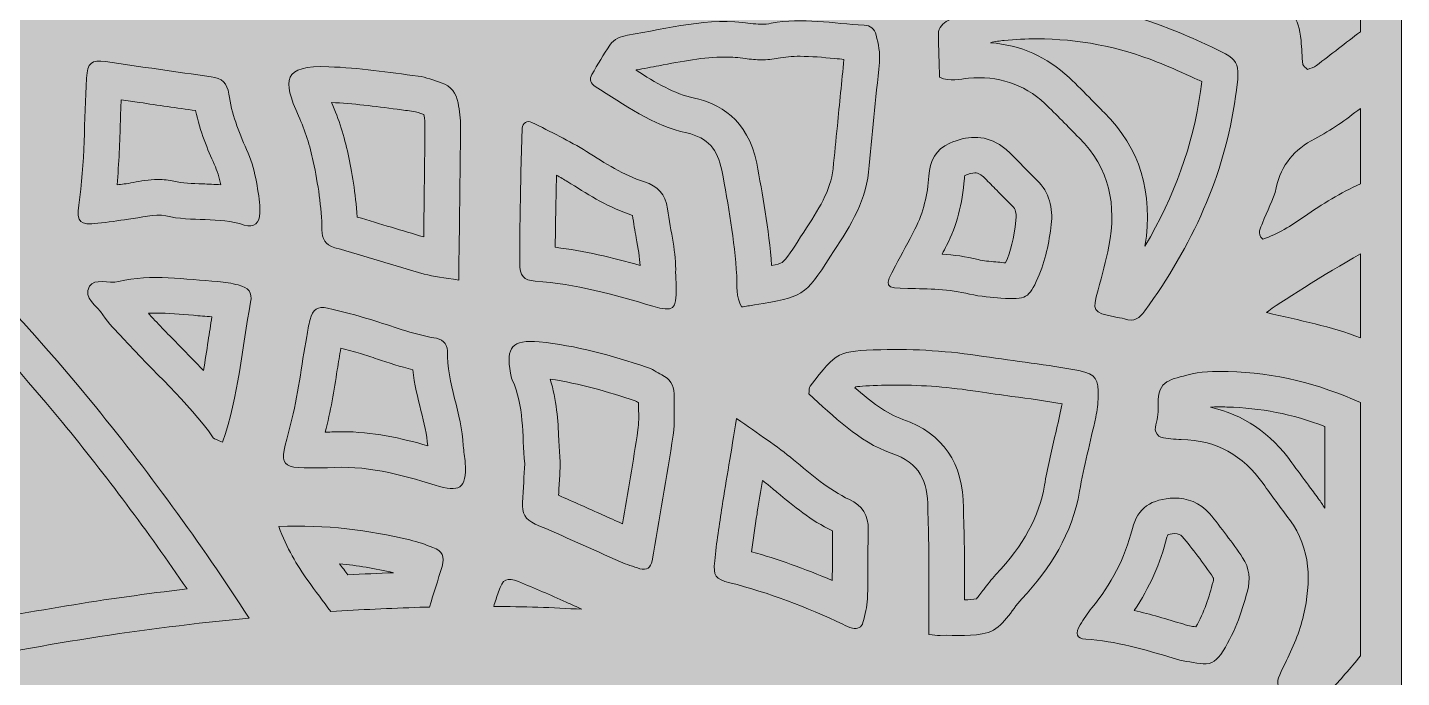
# Model space of a CAD drawing. Extents: x 140 to 2861, y -2860 to -140.
# Drawn here: x 2243 to 2861, y -964 to -671 of the extents above; entities that cross this region are included whole.
import ezdxf

# ---------------------------------------------------------------- set-up
doc = ezdxf.new("R2010")
doc.units = 0
doc.header["$MEASUREMENT"] = 0
doc.layers.add('Layer 1', color=7, linetype='Continuous')

# ---------------------------------------------------------------- blocks, each defined once
blk = doc.blocks.new('block 3')
at = {"layer": 'Layer 1', "lineweight": 0}
blk.add_lwpolyline([(140.32, -139.6), (140.32, -2859.85), (2860.58, -2859.85), (2860.58, -139.6), (140.32, -139.6)], dxfattribs=at)
for points, knots in [([(2726.83, -709.41), (2724.95, -707.56), (2723.11, -705.67), (2721.26, -703.78), (2718.01, -700.47), (2714.66, -697.04), (2711.09, -693.71), (2701.08, -684.34), (2689.2, -679.06), (2675.71, -677.98), (2677.77, -677.49), (2679.83, -677.15), (2681.88, -676.95), (2686.79, -676.49), (2691.73, -676.26), (2696.54, -676.26), (2715.14, -676.26), (2733.37, -679.78), (2750.72, -686.72), (2755.23, -688.52), (2760.15, -690.63), (2765.8, -693.2), (2767.46, -693.95), (2769.22, -694.75), (2770.71, -695.46), (2770.52, -696.93), (2770.29, -698.58), (2770.1, -699.99), (2766.73, -723.99), (2758.54, -746.9), (2745.2, -769.51), (2749.06, -745.5), (2742.88, -725.29), (2726.83, -709.41)], [0, 0, 0, 0, 1, 1, 1, 2, 2, 2, 3, 3, 3, 4, 4, 4, 5, 5, 5, 6, 6, 6, 7, 7, 7, 8, 8, 8, 9, 9, 9, 10, 10, 10, 11, 11, 11, 11]), ([(2572.62, -685.68), (2575.24, -685.68), (2577.78, -685.44), (2580.17, -684.97), (2583.12, -684.39), (2586.35, -684.11), (2590.05, -684.11), (2595.03, -684.11), (2600.22, -684.6), (2605.72, -685.13), (2607.06, -685.26), (2608.43, -685.39), (2609.81, -685.52), (2608.78, -695.48), (2607.79, -705.59), (2606.83, -715.36), (2606.2, -721.8), (2605.56, -728.23), (2604.92, -734.66), (2603.94, -744.41), (2598.28, -753.12), (2591.73, -763.2), (2591.73, -763.2), (2590.31, -765.38), (2590.31, -765.38), (2587.29, -770.06), (2583.52, -775.89), (2582, -776.87), (2581.31, -777.32), (2579.6, -777.78), (2577.26, -778.27), (2575.99, -761.63), (2573.17, -745.75), (2570.54, -732.25), (2566.63, -712.16), (2553.13, -705.23), (2542.51, -702.95), (2533.56, -701.04), (2525.1, -695.97), (2516.27, -690.38), (2516.3, -690.34), (2516.33, -690.29), (2516.36, -690.25), (2519.82, -689.64), (2523.26, -688.98), (2526.59, -688.34), (2536.94, -686.34), (2546.72, -684.45), (2556.22, -684.45), (2559.46, -684.45), (2562.47, -684.67), (2565.4, -685.12), (2567.86, -685.49), (2570.28, -685.68), (2572.62, -685.68)], [0, 0, 0, 0, 1, 1, 1, 2, 2, 2, 3, 3, 3, 4, 4, 4, 5, 5, 5, 6, 6, 6, 7, 7, 7, 8, 8, 8, 9, 9, 9, 10, 10, 10, 11, 11, 11, 12, 12, 12, 13, 13, 13, 14, 14, 14, 15, 15, 15, 16, 16, 16, 17, 17, 17, 18, 18, 18, 18]), ([(2321.33, -741.5), (2316.63, -741.34), (2312.18, -741.18), (2308.42, -740.32), (2306.17, -739.8), (2303.78, -739.54), (2301.3, -739.54), (2297.15, -739.54), (2293.43, -740.24), (2290.14, -740.86), (2288.65, -741.14), (2287.25, -741.41), (2286.11, -741.54), (2285.01, -741.67), (2283.92, -741.81), (2282.85, -741.95), (2283.75, -732.17), (2284.06, -722.52), (2284.36, -713.09), (2284.46, -709.99), (2284.56, -706.83), (2284.68, -703.68), (2287.46, -704.08), (2290.23, -704.48), (2293.01, -704.89), (2301.25, -706.09), (2309.73, -707.32), (2318.21, -708.49), (2320.22, -718), (2323.67, -726.28), (2326.6, -732.67), (2327.9, -735.52), (2328.81, -738.68), (2329.49, -741.9), (2326.66, -741.68), (2323.94, -741.59), (2321.33, -741.5)], [0, 0, 0, 0, 1, 1, 1, 2, 2, 2, 3, 3, 3, 4, 4, 4, 5, 5, 5, 6, 6, 6, 7, 7, 7, 8, 8, 8, 9, 9, 9, 10, 10, 10, 11, 11, 11, 12, 12, 12, 12]), ([(2420.77, -765.34), (2415.92, -763.93), (2411.02, -762.45), (2406.25, -761.01), (2401.2, -759.49), (2396.02, -757.93), (2390.81, -756.42), (2390.21, -745.73), (2388.39, -735.88), (2386.78, -728.2), (2385.09, -720.13), (2382.64, -712.49), (2379.29, -704.88), (2389, -705.33), (2398.68, -706.6), (2408.9, -707.94), (2411.36, -708.27), (2413.81, -708.59), (2416.27, -708.9), (2417.25, -709.02), (2419.06, -709.66), (2420.81, -710.27), (2420.83, -710.27), (2420.86, -710.28), (2420.88, -710.29), (2421.2, -712.49), (2421.34, -714.24), (2421.33, -715.79), (2421.21, -732.01), (2421, -748.22), (2420.77, -765.34)], [0, 0, 0, 0, 1, 1, 1, 2, 2, 2, 3, 3, 3, 4, 4, 4, 5, 5, 5, 6, 6, 6, 7, 7, 7, 8, 8, 8, 9, 9, 9, 10, 10, 10, 10]), ([(2206.37, -941.37), (2199.27, -932.03), (2192.06, -922.91), (2184.86, -914.14), (2163.57, -888.21), (2140.41, -863.31), (2115.88, -839.99), (2119.67, -834.89), (2123.46, -829.8), (2127.26, -824.71), (2139.72, -808), (2138.83, -789.97), (2136.66, -776.16), (2133.53, -755.91), (2129.14, -736.25), (2123.95, -716.17), (2173.26, -755.67), (2218.33, -800.16), (2258.33, -848.87), (2277.94, -872.76), (2296.71, -897.83), (2314.32, -923.67), (2278.04, -927.93), (2241.87, -933.86), (2206.37, -941.37)], [0, 0, 0, 0, 1, 1, 1, 2, 2, 2, 3, 3, 3, 4, 4, 4, 5, 5, 5, 6, 6, 6, 7, 7, 7, 8, 8, 8, 8]), ([(2479.96, -770.02), (2479.99, -763.17), (2480.12, -756.26), (2480.26, -749.52), (2480.26, -749.52), (2480.45, -739.41), (2480.49, -737.53), (2482.21, -738.5), (2483.9, -739.5), (2485.55, -740.53), (2485.55, -740.53), (2487.02, -741.45), (2487.02, -741.45), (2495.4, -746.73), (2504.06, -752.18), (2514.7, -755.65), (2515.17, -759.19), (2515.78, -762.55), (2516.37, -765.81), (2517.19, -770.39), (2517.97, -774.77), (2518.1, -778.16), (2505.61, -774.64), (2493.08, -771.6), (2479.96, -770.02)], [0, 0, 0, 0, 1, 1, 1, 2, 2, 2, 3, 3, 3, 4, 4, 4, 5, 5, 5, 6, 6, 6, 7, 7, 7, 8, 8, 8, 8]), ([(2687.14, -757.89), (2686.19, -766.03), (2684.76, -771.94), (2682.53, -777), (2682.27, -776.99), (2682.01, -776.97), (2681.76, -776.96), (2680.55, -776.82), (2679.31, -776.71), (2678.11, -776.6), (2675.34, -776.36), (2672.47, -776.11), (2670.15, -775.53), (2664.58, -774.14), (2659.19, -773.45), (2653.93, -773.08), (2654.62, -771.79), (2655.31, -770.48), (2655.98, -769.17), (2660.51, -760.36), (2663.12, -750.53), (2663.96, -739.13), (2664.01, -738.5), (2664.08, -738.05), (2664.14, -737.73), (2665.93, -736.97), (2667.49, -736.56), (2668.67, -736.56), (2669.32, -736.56), (2670.14, -736.66), (2671.35, -737.4), (2671.54, -737.51), (2672.08, -737.9), (2673.28, -739.07), (2675.01, -740.78), (2676.71, -742.52), (2678.52, -744.38), (2680.73, -746.64), (2683.02, -748.99), (2685.42, -751.31), (2686.2, -752.07), (2687.66, -753.48), (2687.14, -757.89)], [0, 0, 0, 0, 1, 1, 1, 2, 2, 2, 3, 3, 3, 4, 4, 4, 5, 5, 5, 6, 6, 6, 7, 7, 7, 8, 8, 8, 9, 9, 9, 10, 10, 10, 11, 11, 11, 12, 12, 12, 13, 13, 13, 14, 14, 14, 14]), ([(2325.52, -801.29), (2324.93, -804.93), (2324.38, -808.54), (2323.84, -812.1), (2323.16, -816.63), (2322.49, -821.08), (2321.74, -825.47), (2318.17, -821.67), (2314.56, -818), (2310.99, -814.37), (2306.24, -809.54), (2301.75, -804.98), (2297.44, -800.23), (2297.27, -800.04), (2297.1, -799.85), (2296.93, -799.67), (2298.06, -799.62), (2299.22, -799.59), (2300.42, -799.59), (2305.79, -799.59), (2311.34, -800.08), (2317.22, -800.6), (2319.92, -800.84), (2322.7, -801.08), (2325.52, -801.29)], [0, 0, 0, 0, 1, 1, 1, 2, 2, 2, 3, 3, 3, 4, 4, 4, 5, 5, 5, 6, 6, 6, 7, 7, 7, 8, 8, 8, 8]), ([(2381.89, -825.16), (2382.43, -821.78), (2382.94, -818.54), (2383.49, -815.33), (2386.51, -816.13), (2389.47, -816.97), (2392.36, -817.85), (2394.84, -818.61), (2397.32, -819.43), (2399.95, -820.3), (2405.05, -822), (2410.28, -823.73), (2415.84, -825.08), (2416.58, -831.67), (2418.11, -837.79), (2419.51, -843.4), (2420.92, -849.01), (2422.25, -854.34), (2422.58, -859.27), (2410.77, -855.9), (2397.63, -852.95), (2383.99, -852.95), (2381.55, -852.95), (2379.12, -853.04), (2376.74, -853.23), (2376.74, -853.23), (2376.52, -853.23), (2376.52, -853.23), (2378.94, -843.78), (2380.44, -834.31), (2381.89, -825.16)], [0, 0, 0, 0, 1, 1, 1, 2, 2, 2, 3, 3, 3, 4, 4, 4, 5, 5, 5, 6, 6, 6, 7, 7, 7, 8, 8, 8, 9, 9, 9, 10, 10, 10, 10]), ([(2515.87, -839.05), (2516.17, -839.18), (2516.83, -839.55), (2517.4, -839.88), (2517.41, -840.64), (2517.42, -841.39), (2517.44, -842.14), (2517.5, -845.84), (2517.57, -849.33), (2517.14, -852.17), (2515.03, -866.2), (2512.55, -880.49), (2510.14, -894.35), (2507.15, -893.01), (2504.16, -891.67), (2501.17, -890.33), (2494.72, -887.43), (2488.1, -884.46), (2481.43, -881.57), (2481.61, -878.57), (2481.78, -875.64), (2481.94, -872.96), (2482.03, -871.36), (2482.11, -869.83), (2482.2, -868.41), (2482.25, -867.6), (2482.23, -866.79), (2482.16, -865.98), (2481.87, -862.84), (2481.71, -859.71), (2481.55, -856.39), (2481.13, -847.98), (2480.67, -838.66), (2477.61, -829.28), (2490.82, -831.2), (2503.75, -835.07), (2515.87, -839.05)], [0, 0, 0, 0, 1, 1, 1, 2, 2, 2, 3, 3, 3, 4, 4, 4, 5, 5, 5, 6, 6, 6, 7, 7, 7, 8, 8, 8, 9, 9, 9, 10, 10, 10, 11, 11, 11, 12, 12, 12, 12]), ([(2707.4, -843.07), (2706.56, -847), (2705.65, -850.89), (2704.69, -855), (2703.03, -862.11), (2701.31, -869.47), (2700.01, -877.01), (2697.58, -891.14), (2690.62, -903.91), (2678.13, -917.2), (2675.99, -919.47), (2674.25, -921.82), (2672.71, -923.88), (2671.7, -925.26), (2670.21, -927.26), (2669.36, -928.06), (2667.88, -928.41), (2665.94, -928.53), (2664.01, -928.57), (2664.01, -920.78), (2664.01, -913.31), (2663.97, -905.79), (2663.95, -902.56), (2663.85, -899.38), (2663.76, -896.31), (2663.66, -893.16), (2663.56, -890.18), (2663.55, -887.23), (2663.49, -867.05), (2654.33, -853.67), (2636.32, -847.45), (2628.65, -844.81), (2621.76, -839.37), (2614.75, -833.17), (2614.89, -833.04), (2615.01, -832.93), (2615.13, -832.84), (2616.68, -832.41), (2621.75, -832.25), (2626.66, -832.09), (2626.66, -832.09), (2626.88, -832.08), (2626.88, -832.08), (2629.1, -832.02), (2631.35, -831.98), (2633.59, -831.98), (2645.34, -831.98), (2657.31, -832.93), (2670.19, -834.89), (2675.29, -835.66), (2680.42, -836.37), (2685.38, -837.05), (2693.14, -838.11), (2700.54, -839.12), (2707.88, -840.39), (2707.76, -841.23), (2707.6, -842.13), (2707.4, -843.07)], [0, 0, 0, 0, 1, 1, 1, 2, 2, 2, 3, 3, 3, 4, 4, 4, 5, 5, 5, 6, 6, 6, 7, 7, 7, 8, 8, 8, 9, 9, 9, 10, 10, 10, 11, 11, 11, 12, 12, 12, 13, 13, 13, 14, 14, 14, 15, 15, 15, 16, 16, 16, 17, 17, 17, 18, 18, 18, 19, 19, 19, 19]), ([(2826.08, -887.38), (2825.18, -885.9), (2824.2, -884.45), (2823.15, -883.03), (2821.68, -881.02), (2820.19, -879.01), (2818.7, -877.01), (2816.24, -873.7), (2813.7, -870.27), (2811.28, -866.91), (2801.76, -853.65), (2789.24, -845.17), (2774.61, -841.93), (2775.84, -841.85), (2777.15, -841.81), (2778.57, -841.81), (2779.61, -841.81), (2780.73, -841.83), (2781.97, -841.87), (2782.05, -841.87), (2782.12, -841.88), (2782.2, -841.88), (2797.02, -842.2), (2811.46, -845.05), (2826.08, -850.56), (2826.08, -850.56), (2826.08, -887.38), (2826.08, -887.38)], [0, 0, 0, 0, 1, 1, 1, 2, 2, 2, 3, 3, 3, 4, 4, 4, 5, 5, 5, 6, 6, 6, 7, 7, 7, 8, 8, 8, 9, 9, 9, 9]), ([(2604.58, -911.7), (2604.58, -914.5), (2604.57, -917.21), (2604.55, -919.89), (2592.02, -914.51), (2580.01, -910.22), (2568.21, -906.92), (2568.9, -901.35), (2569.78, -895.72), (2570.7, -889.85), (2570.7, -889.85), (2570.83, -889.03), (2570.83, -889.03), (2571.57, -884.35), (2572.32, -879.72), (2573.12, -874.87), (2574.44, -875.88), (2575.71, -876.88), (2576.95, -877.91), (2577.86, -878.66), (2578.77, -879.42), (2579.68, -880.18), (2587.13, -886.39), (2594.82, -892.82), (2604.71, -897.59), (2604.61, -902.35), (2604.59, -907.1), (2604.58, -911.7)], [0, 0, 0, 0, 1, 1, 1, 2, 2, 2, 3, 3, 3, 4, 4, 4, 5, 5, 5, 6, 6, 6, 7, 7, 7, 8, 8, 8, 9, 9, 9, 9]), ([(2761.92, -900.02), (2766.63, -905.68), (2771.21, -911.78), (2775.92, -918.65), (2776, -918.82), (2776.08, -919.52), (2775.81, -920.5), (2774.06, -927.03), (2771.8, -934.37), (2768.13, -940.76), (2766.08, -940.42), (2764.17, -940.06), (2762.6, -939.58), (2754.96, -937.22), (2747.67, -935.04), (2740.34, -933.38), (2747.25, -923.09), (2752.09, -912.23), (2755.06, -900.44), (2755.2, -899.87), (2755.34, -899.5), (2755.43, -899.29), (2755.85, -899.14), (2756.82, -898.88), (2758.64, -898.79), (2760.18, -898.85), (2761.28, -899.26), (2761.92, -900.02)], [0, 0, 0, 0, 1, 1, 1, 2, 2, 2, 3, 3, 3, 4, 4, 4, 5, 5, 5, 6, 6, 6, 7, 7, 7, 8, 8, 8, 9, 9, 9, 9]), ([(2407.24, -916.36), (2400.4, -916.64), (2393.52, -916.98), (2386.65, -917.37), (2385.38, -915.66), (2384.17, -914.01), (2382.97, -912.36), (2390.82, -913.16), (2398.81, -914.48), (2407.24, -916.36)], [0, 0, 0, 0, 1, 1, 1, 2, 2, 2, 3, 3, 3, 3])]:
    blk.add_open_spline(points, degree=3, knots=knots, dxfattribs=at)
blk = doc.blocks.new('block 5')
at = {"layer": 'Layer 1', "lineweight": 0}
blk.add_lwpolyline([(140.32, -139.6), (140.32, -2859.85), (2860.58, -2859.85), (2860.58, -139.6), (140.32, -139.6)], dxfattribs=at)
for points, knots in [([(2842.08, -673.07), (2835.48, -678.12), (2828.93, -683.23), (2822.3, -688.23), (2821.14, -689.11), (2819.6, -689.47), (2818.34, -690.02), (2817.42, -689.1), (2816.26, -688.48), (2816.17, -687.74), (2815.76, -684.17), (2815.75, -680.56), (2815.39, -676.97), (2814.34, -666.37), (2811.13, -662.21), (2800.89, -659.76), (2795.32, -658.43), (2789.94, -656.84), (2784.87, -654.25), (2782.62, -653.1), (2782.24, -650.98), (2783.82, -649.22), (2786.57, -646.16), (2789.34, -642.94), (2792.7, -640.65), (2803.81, -633.05), (2813.7, -624.12), (2823.02, -614.47), (2825.14, -612.26), (2827.63, -610.32), (2830.23, -608.71), (2831.3, -608.05), (2833.64, -607.94), (2834.48, -608.66), (2837.11, -610.9), (2839.65, -613.21), (2842.08, -615.61), (2842.08, -615.61), (2842.08, -673.07), (2842.08, -673.07)], [0, 0, 0, 0, 1, 1, 1, 2, 2, 2, 3, 3, 3, 4, 4, 4, 5, 5, 5, 6, 6, 6, 7, 7, 7, 8, 8, 8, 9, 9, 9, 10, 10, 10, 11, 11, 11, 12, 12, 12, 13, 13, 13, 13]), ([(2736.05, -802.22), (2734.61, -801.7), (2732.99, -801.67), (2731.47, -801.35), (2721.66, -799.25), (2721.44, -798.75), (2724.11, -789.14), (2725.9, -782.65), (2727.68, -776.12), (2728.95, -769.51), (2732.5, -751.13), (2729.41, -734.47), (2715.58, -720.79), (2710.41, -715.68), (2705.46, -710.35), (2700.16, -705.39), (2690.51, -696.36), (2678.92, -692.87), (2665.84, -693.96), (2661.79, -694.3), (2657.73, -695.76), (2652.8, -693.57), (2652.63, -687.31), (2652.37, -680.67), (2652.31, -674.02), (2652.28, -671.1), (2654.34, -669.19), (2656.66, -668.04), (2664.14, -664.35), (2671.96, -661.82), (2680.38, -661.03), (2706.7, -658.54), (2732.12, -662.05), (2756.66, -671.86), (2761.96, -673.98), (2767.19, -676.26), (2772.38, -678.61), (2788.11, -685.75), (2788.24, -685.8), (2785.94, -702.21), (2780.93, -737.94), (2766.26, -769.61), (2745.19, -798.58), (2742.8, -801.86), (2740.25, -803.74), (2736.05, -802.22)], [0, 0, 0, 0, 1, 1, 1, 2, 2, 2, 3, 3, 3, 4, 4, 4, 5, 5, 5, 6, 6, 6, 7, 7, 7, 8, 8, 8, 9, 9, 9, 10, 10, 10, 11, 11, 11, 12, 12, 12, 13, 13, 13, 14, 14, 14, 15, 15, 15, 15]), ([(2567.8, -669.3), (2570.83, -669.76), (2574.09, -669.86), (2577.07, -669.27), (2591.09, -666.51), (2604.93, -669.42), (2618.84, -670.15), (2621.66, -670.3), (2623.61, -671.54), (2624.3, -674.57), (2625.21, -678.62), (2626.19, -682.59), (2625.76, -686.83), (2624.05, -703.3), (2622.49, -719.78), (2620.84, -736.26), (2619.39, -750.76), (2611.29, -762.42), (2603.75, -774.07), (2591.91, -792.37), (2591.57, -792.15), (2569.61, -795.9), (2567.62, -796.24), (2565.64, -796.55), (2563.72, -796.86), (2561.17, -792.14), (2561.83, -787.4), (2561.55, -782.87), (2560.54, -766.83), (2557.9, -751.06), (2554.84, -735.31), (2553.06, -726.18), (2548.71, -720.65), (2539.15, -718.6), (2523.67, -715.28), (2511.07, -705.75), (2497.85, -697.7), (2496.12, -696.64), (2495.14, -694.4), (2496.4, -692.25), (2499.01, -687.8), (2501.71, -683.38), (2504.53, -679.06), (2506.36, -676.26), (2509.43, -675.2), (2512.49, -674.68), (2530.79, -671.56), (2548.89, -666.42), (2567.8, -669.3)], [0, 0, 0, 0, 1, 1, 1, 2, 2, 2, 3, 3, 3, 4, 4, 4, 5, 5, 5, 6, 6, 6, 7, 7, 7, 8, 8, 8, 9, 9, 9, 10, 10, 10, 11, 11, 11, 12, 12, 12, 13, 13, 13, 14, 14, 14, 15, 15, 15, 16, 16, 16, 16]), ([(2270.69, -838.72), (2296.39, -870.02), (2320.27, -902.79), (2342.24, -936.79), (2294.24, -941.36), (2246.73, -948.8), (2199.73, -959.17), (2190.93, -947.33), (2181.85, -935.69), (2172.49, -924.29), (2148.49, -895.05), (2122.39, -867.51), (2094.5, -841.91), (2101.15, -832.99), (2107.78, -824.06), (2114.43, -815.15), (2122.77, -803.97), (2122.88, -791.59), (2120.85, -778.61), (2115.38, -743.28), (2105.74, -709), (2095.88, -674.77), (2159.8, -720.78), (2218.69, -775.39), (2270.69, -838.72)], [0, 0, 0, 0, 1, 1, 1, 2, 2, 2, 3, 3, 3, 4, 4, 4, 5, 5, 5, 6, 6, 6, 7, 7, 7, 8, 8, 8, 8]), ([(2347.14, -754.57), (2347, -759), (2344.5, -761.46), (2340.09, -760.01), (2328.59, -756.23), (2316.49, -758.6), (2304.82, -755.91), (2299.6, -754.7), (2293.61, -756.77), (2287.98, -757.43), (2283.37, -757.97), (2278.78, -758.74), (2274.16, -759.23), (2266.14, -760.06), (2264.55, -758.89), (2265.69, -751.03), (2268.44, -732.06), (2268.02, -712.95), (2269.13, -693.91), (2269.53, -687.06), (2271.34, -685.61), (2277.71, -686.51), (2293.53, -688.76), (2309.33, -691.16), (2325.17, -693.29), (2330.01, -693.94), (2332.43, -696.26), (2333.13, -701.08), (2334.4, -709.82), (2337.46, -717.97), (2341.15, -726.01), (2345.03, -734.49), (2346.15, -743.79), (2347.14, -751.2), (2347.14, -753.53), (2347.15, -754.05), (2347.14, -754.57)], [0, 0, 0, 0, 1, 1, 1, 2, 2, 2, 3, 3, 3, 4, 4, 4, 5, 5, 5, 6, 6, 6, 7, 7, 7, 8, 8, 8, 9, 9, 9, 10, 10, 10, 11, 11, 11, 12, 12, 12, 12]), ([(2436.53, -784.8), (2429.95, -783.66), (2425.32, -783.27), (2420.93, -782.03), (2407.51, -778.24), (2394.22, -773.96), (2380.79, -770.2), (2376.38, -768.96), (2375.05, -766.08), (2375.01, -762.23), (2374.88, -751.82), (2373.24, -741.64), (2371.12, -731.47), (2369.63, -724.34), (2367.46, -717.65), (2364.48, -710.93), (2357.31, -694.8), (2356.96, -688.06), (2378.13, -688.82), (2391.65, -689.3), (2404.93, -691.34), (2418.28, -693.03), (2421.83, -693.48), (2425.25, -694.94), (2428.7, -696.05), (2433.09, -697.46), (2435.48, -700.76), (2436.25, -705.11), (2436.87, -708.67), (2437.35, -712.31), (2437.33, -715.91), (2437.16, -738.14), (2436.83, -760.37), (2436.53, -784.8)], [0, 0, 0, 0, 1, 1, 1, 2, 2, 2, 3, 3, 3, 4, 4, 4, 5, 5, 5, 6, 6, 6, 7, 7, 7, 8, 8, 8, 9, 9, 9, 10, 10, 10, 11, 11, 11, 11]), ([(2842.08, -741.41), (2833.23, -745.54), (2824.89, -750.53), (2816.89, -756.16), (2811.01, -760.3), (2804.86, -764.02), (2798.22, -766.4), (2795.25, -763.66), (2797.22, -761.28), (2798.02, -759.1), (2799.98, -753.78), (2803.03, -748.74), (2804.22, -743.28), (2806.48, -732.86), (2812.32, -726.04), (2821.62, -721.19), (2828.93, -717.37), (2835.61, -712.61), (2842.08, -707.54), (2842.08, -707.54), (2842.08, -741.41), (2842.08, -741.41)], [0, 0, 0, 0, 1, 1, 1, 2, 2, 2, 3, 3, 3, 4, 4, 4, 5, 5, 5, 6, 6, 6, 7, 7, 7, 7]), ([(2520.06, -740.56), (2525.86, -742.41), (2529.62, -746.12), (2530.45, -752.7), (2531.75, -762.95), (2534.62, -773), (2534.04, -781.39), (2534.24, -785.02), (2534.39, -786.56), (2534.4, -788.12), (2534.49, -798.12), (2533.17, -799.24), (2523.84, -796.48), (2506.49, -791.35), (2489.09, -786.52), (2470.91, -785.21), (2465.63, -784.83), (2464.04, -783.02), (2463.98, -776.98), (2463.87, -765.6), (2464.18, -754.22), (2464.38, -742.84), (2464.54, -734.05), (2464.71, -725.25), (2465.12, -716.47), (2465.23, -714.08), (2467.26, -712.72), (2469.47, -713.84), (2477.77, -718.03), (2486.21, -722.05), (2494.06, -726.98), (2502.4, -732.22), (2510.56, -737.54), (2520.06, -740.56)], [0, 0, 0, 0, 1, 1, 1, 2, 2, 2, 3, 3, 3, 4, 4, 4, 5, 5, 5, 6, 6, 6, 7, 7, 7, 8, 8, 8, 9, 9, 9, 10, 10, 10, 11, 11, 11, 11]), ([(2703.03, -759.76), (2702.07, -767.94), (2700.46, -776.11), (2697.02, -783.78), (2692.92, -792.92), (2691.97, -793.6), (2680.35, -792.9), (2676.53, -792.43), (2671.27, -792.29), (2666.28, -791.05), (2657.1, -788.76), (2647.8, -788.77), (2638.49, -788.53), (2628.04, -788.26), (2627.85, -788.02), (2632.97, -778.3), (2635.86, -772.8), (2638.91, -767.39), (2641.75, -761.86), (2645.6, -754.37), (2647.39, -746.22), (2648.01, -737.95), (2648.52, -731.1), (2650.98, -726.07), (2657.39, -723.22), (2664.92, -719.88), (2672.4, -719.29), (2679.7, -723.75), (2681.45, -724.82), (2683.03, -726.22), (2684.5, -727.67), (2688.56, -731.67), (2692.45, -735.85), (2696.54, -739.81), (2702.26, -745.34), (2703.9, -752.42), (2703.03, -759.76)], [0, 0, 0, 0, 1, 1, 1, 2, 2, 2, 3, 3, 3, 4, 4, 4, 5, 5, 5, 6, 6, 6, 7, 7, 7, 8, 8, 8, 9, 9, 9, 10, 10, 10, 11, 11, 11, 12, 12, 12, 12]), ([(2842.08, -810.69), (2828.94, -805.71), (2815, -802.88), (2799.79, -799.4), (2805, -795.25), (2826.2, -782.17), (2842.08, -772.91), (2842.08, -772.91), (2842.08, -810.69), (2842.08, -810.69)], [0, 0, 0, 0, 1, 1, 1, 2, 2, 2, 3, 3, 3, 3]), ([(2342.94, -794.68), (2338.92, -815.39), (2337.64, -836.67), (2330.28, -857.68), (2327.93, -856.56), (2326.67, -856.38), (2326.16, -855.66), (2314.43, -839.13), (2299.1, -825.88), (2285.59, -810.97), (2282.47, -807.54), (2278.99, -804.31), (2276.52, -800.44), (2273.92, -796.36), (2267.3, -792.82), (2270.46, -787.53), (2272.7, -783.79), (2279.13, -786.45), (2283.53, -785.4), (2298.46, -781.83), (2313.35, -784.49), (2328.25, -785.43), (2331.32, -785.63), (2334.4, -786.19), (2337.39, -786.95), (2342.05, -788.15), (2343.8, -790.24), (2342.94, -794.68)], [0, 0, 0, 0, 1, 1, 1, 2, 2, 2, 3, 3, 3, 4, 4, 4, 5, 5, 5, 6, 6, 6, 7, 7, 7, 8, 8, 8, 9, 9, 9, 9]), ([(2425.91, -876.96), (2410.21, -872.13), (2394.09, -867.8), (2377.47, -869.22), (2354.47, -869.44), (2355.66, -869.86), (2360.89, -849.76), (2364.26, -836.81), (2365.78, -823.37), (2368.15, -810.15), (2368.61, -807.61), (2369.02, -805.04), (2369.69, -802.55), (2370.92, -797.91), (2373.01, -796.38), (2377.53, -797.4), (2384.08, -798.88), (2390.6, -800.59), (2397.02, -802.55), (2406.42, -805.41), (2415.56, -809.08), (2425.32, -810.7), (2428.63, -811.24), (2431.48, -812.97), (2431.41, -816.59), (2431.15, -831.29), (2437.93, -844.75), (2438.6, -859.26), (2438.72, -861.84), (2439.3, -864.39), (2439.45, -866.97), (2440.11, -878.86), (2436.86, -880.32), (2425.91, -876.96)], [0, 0, 0, 0, 1, 1, 1, 2, 2, 2, 3, 3, 3, 4, 4, 4, 5, 5, 5, 6, 6, 6, 7, 7, 7, 8, 8, 8, 9, 9, 9, 10, 10, 10, 11, 11, 11, 11]), ([(2472.73, -812.58), (2489.31, -814.14), (2505.23, -818.71), (2520.97, -823.88), (2523.4, -824.68), (2525.57, -826.22), (2527.88, -827.39), (2531.39, -829.18), (2533.46, -831.87), (2533.39, -835.96), (2533.29, -842.16), (2533.88, -848.47), (2532.96, -854.56), (2530.11, -873.44), (2526.71, -892.24), (2523.47, -911.07), (2522.95, -914.1), (2521.11, -915.55), (2517.99, -914.56), (2515.04, -913.62), (2512.06, -912.69), (2509.23, -911.45), (2496.46, -905.83), (2483.81, -899.95), (2470.97, -894.5), (2466.36, -892.54), (2464.87, -889.43), (2465.18, -884.82), (2465.6, -878.63), (2465.93, -872.43), (2466.23, -867.46), (2464.97, -853.93), (2466.03, -841.31), (2460.6, -829.65), (2460.17, -828.73), (2460.06, -827.65), (2459.87, -826.64), (2457.63, -814.77), (2460.56, -811.43), (2472.73, -812.58)], [0, 0, 0, 0, 1, 1, 1, 2, 2, 2, 3, 3, 3, 4, 4, 4, 5, 5, 5, 6, 6, 6, 7, 7, 7, 8, 8, 8, 9, 9, 9, 10, 10, 10, 11, 11, 11, 12, 12, 12, 13, 13, 13, 13]), ([(2653.04, -944.6), (2651.55, -944.66), (2650.05, -944.32), (2647.99, -944.1), (2647.99, -930.58), (2648.04, -918.23), (2647.97, -905.88), (2647.94, -899.68), (2647.57, -893.48), (2647.55, -887.28), (2647.52, -875.38), (2643.92, -867), (2631.1, -862.58), (2616.32, -857.48), (2605.26, -846), (2593.95, -835.96), (2594.21, -834.37), (2594.05, -833.17), (2594.57, -832.51), (2606.93, -816.65), (2606.94, -816.71), (2626.37, -816.09), (2641.89, -815.6), (2657.14, -816.72), (2672.6, -819.07), (2686.84, -821.23), (2701.18, -822.8), (2715.39, -825.49), (2723.55, -827.03), (2724.2, -829.41), (2724.15, -837.19), (2724.13, -840.27), (2723.69, -843.39), (2723.05, -846.4), (2720.68, -857.52), (2717.7, -868.53), (2715.78, -879.73), (2712.48, -898.86), (2702.73, -914.4), (2689.78, -928.16), (2684.87, -933.38), (2681.5, -941.09), (2674.59, -943.21), (2667.89, -945.26), (2660.26, -944.32), (2653.04, -944.6)], [0, 0, 0, 0, 1, 1, 1, 2, 2, 2, 3, 3, 3, 4, 4, 4, 5, 5, 5, 6, 6, 6, 7, 7, 7, 8, 8, 8, 9, 9, 9, 10, 10, 10, 11, 11, 11, 12, 12, 12, 13, 13, 13, 14, 14, 14, 15, 15, 15, 15]), ([(2842.08, -953.84), (2837.67, -959.31), (2833.02, -964.63), (2828.11, -969.8), (2824.43, -973.68), (2821.1, -975.69), (2816.12, -972.73), (2815.68, -972.48), (2815.11, -972.47), (2814.64, -972.27), (2803.71, -967.62), (2802.62, -968.37), (2808.2, -957.2), (2811.64, -950.29), (2814.81, -943), (2816.52, -935.52), (2819.95, -920.57), (2819.97, -905.72), (2810.26, -892.5), (2806.28, -887.08), (2802.22, -881.71), (2798.29, -876.25), (2789.25, -863.66), (2777.23, -856.7), (2761.53, -856.46), (2758.45, -856.41), (2755.31, -856.14), (2752.34, -855.41), (2751.25, -855.15), (2749.8, -853.24), (2749.83, -852.12), (2749.93, -849.04), (2751.35, -845.95), (2751.15, -842.94), (2750.28, -830.04), (2755.52, -829.84), (2764.08, -827.51), (2770.18, -825.84), (2776.33, -825.66), (2782.55, -825.88), (2803.73, -826.34), (2823.45, -831.46), (2842.08, -839.88), (2842.08, -839.88), (2842.08, -953.84), (2842.08, -953.84)], [0, 0, 0, 0, 1, 1, 1, 2, 2, 2, 3, 3, 3, 4, 4, 4, 5, 5, 5, 6, 6, 6, 7, 7, 7, 8, 8, 8, 9, 9, 9, 10, 10, 10, 11, 11, 11, 12, 12, 12, 13, 13, 13, 14, 14, 14, 15, 15, 15, 15]), ([(2620.39, -928.11), (2620.28, -931.67), (2619.27, -935.23), (2618.36, -938.71), (2617.77, -940.98), (2615.9, -941.89), (2613.61, -941.3), (2612.12, -940.91), (2610.7, -940.23), (2609.3, -939.58), (2592.91, -931.86), (2576.08, -925.35), (2558.48, -920.89), (2551.85, -919.2), (2550.98, -918.01), (2551.65, -911.11), (2552.45, -902.89), (2553.75, -894.71), (2555.03, -886.55), (2556.94, -874.34), (2559.03, -862.15), (2561.54, -847), (2571.4, -854.09), (2579.65, -859.38), (2587.14, -865.58), (2595.13, -872.18), (2602.8, -879.04), (2612.32, -883.49), (2617.9, -886.1), (2620.9, -890.56), (2620.73, -897.08), (2620.47, -907.42), (2620.71, -917.78), (2620.39, -928.11)], [0, 0, 0, 0, 1, 1, 1, 2, 2, 2, 3, 3, 3, 4, 4, 4, 5, 5, 5, 6, 6, 6, 7, 7, 7, 8, 8, 8, 9, 9, 9, 10, 10, 10, 11, 11, 11, 11]), ([(2791.27, -924.65), (2788.59, -934.64), (2785.26, -944.45), (2779.24, -953.13), (2776.88, -956.52), (2773.93, -957.93), (2769.99, -957.27), (2765.92, -956.59), (2761.79, -956.07), (2757.87, -954.87), (2744.99, -950.88), (2732.12, -947.06), (2718.52, -946.31), (2714.45, -946.09), (2713.61, -943.65), (2716.01, -939.86), (2717.68, -937.24), (2719.36, -934.6), (2721.32, -932.2), (2729.95, -921.6), (2736.18, -909.91), (2739.54, -896.54), (2741.86, -887.29), (2747.96, -883.17), (2758.45, -882.78), (2764.08, -882.82), (2770.01, -884.74), (2774.21, -889.79), (2779.5, -896.14), (2784.46, -902.8), (2789.13, -909.62), (2792.2, -914.1), (2792.61, -919.62), (2791.27, -924.65)], [0, 0, 0, 0, 1, 1, 1, 2, 2, 2, 3, 3, 3, 4, 4, 4, 5, 5, 5, 6, 6, 6, 7, 7, 7, 8, 8, 8, 9, 9, 9, 10, 10, 10, 11, 11, 11, 11]), ([(2378.99, -933.86), (2375.55, -929.26), (2372.11, -924.66), (2368.75, -920.01), (2363.62, -912.88), (2359.32, -905.33), (2355.55, -895.61), (2377.05, -894.68), (2395.93, -897.19), (2414.6, -901.64), (2418.11, -902.48), (2421.55, -903.71), (2424.92, -905.05), (2429.15, -906.73), (2430.39, -908.97), (2429.01, -913.56), (2427.18, -919.67), (2425.29, -925.75), (2423.37, -931.83), (2421.92, -931.87), (2420.49, -931.9), (2419.04, -931.95), (2405.65, -932.37), (2392.3, -933.01), (2378.99, -933.86)], [0, 0, 0, 0, 1, 1, 1, 2, 2, 2, 3, 3, 3, 4, 4, 4, 5, 5, 5, 6, 6, 6, 7, 7, 7, 8, 8, 8, 8]), ([(2463.49, -920.4), (2470.67, -923.31), (2477.76, -926.47), (2484.84, -929.63), (2487.22, -930.69), (2489.6, -931.77), (2491.97, -932.84), (2478.79, -932.04), (2465.55, -931.62), (2452.27, -931.53), (2452.97, -929.36), (2453.68, -927.2), (2454.39, -925.03), (2456.35, -919.11), (2458.18, -918.25), (2463.49, -920.4)], [0, 0, 0, 0, 1, 1, 1, 2, 2, 2, 3, 3, 3, 4, 4, 4, 5, 5, 5, 5])]:
    blk.add_open_spline(points, degree=3, knots=knots, dxfattribs=at)
blk = doc.blocks.new('block 4')
at = {"layer": 'Layer 1'}
blk.add_blockref('block 5', (0, 0), dxfattribs=at)
blk = doc.blocks.new('block 2')
at = {"layer": 'Layer 1', "true_color": 0xf9a21a}
h = blk.add_hatch(color=40, dxfattribs=at)
h.dxf.hatch_style = 2
h.paths.add_polyline_path([(2860.58, -139.6), (2860.58, -2859.85), (140.32, -2859.85), (140.32, -139.6)])
at = {"layer": 'Layer 1', "lineweight": 0}
blk.add_lwpolyline([(2860.58, -139.6), (2860.58, -2859.85), (140.32, -2859.85), (140.32, -139.6), (2860.58, -139.6)], dxfattribs=at)
at = {"layer": 'Layer 1'}
for name in ['block 3', 'block 4']:
    blk.add_blockref(name, (0, 0), dxfattribs=at)

msp = doc.modelspace()

# ---------------------------------------------------------------- block references
at = {"layer": 'Layer 1'}
msp.add_blockref('block 2', (0, 0), dxfattribs=at)

doc.saveas('drawing.dxf')
